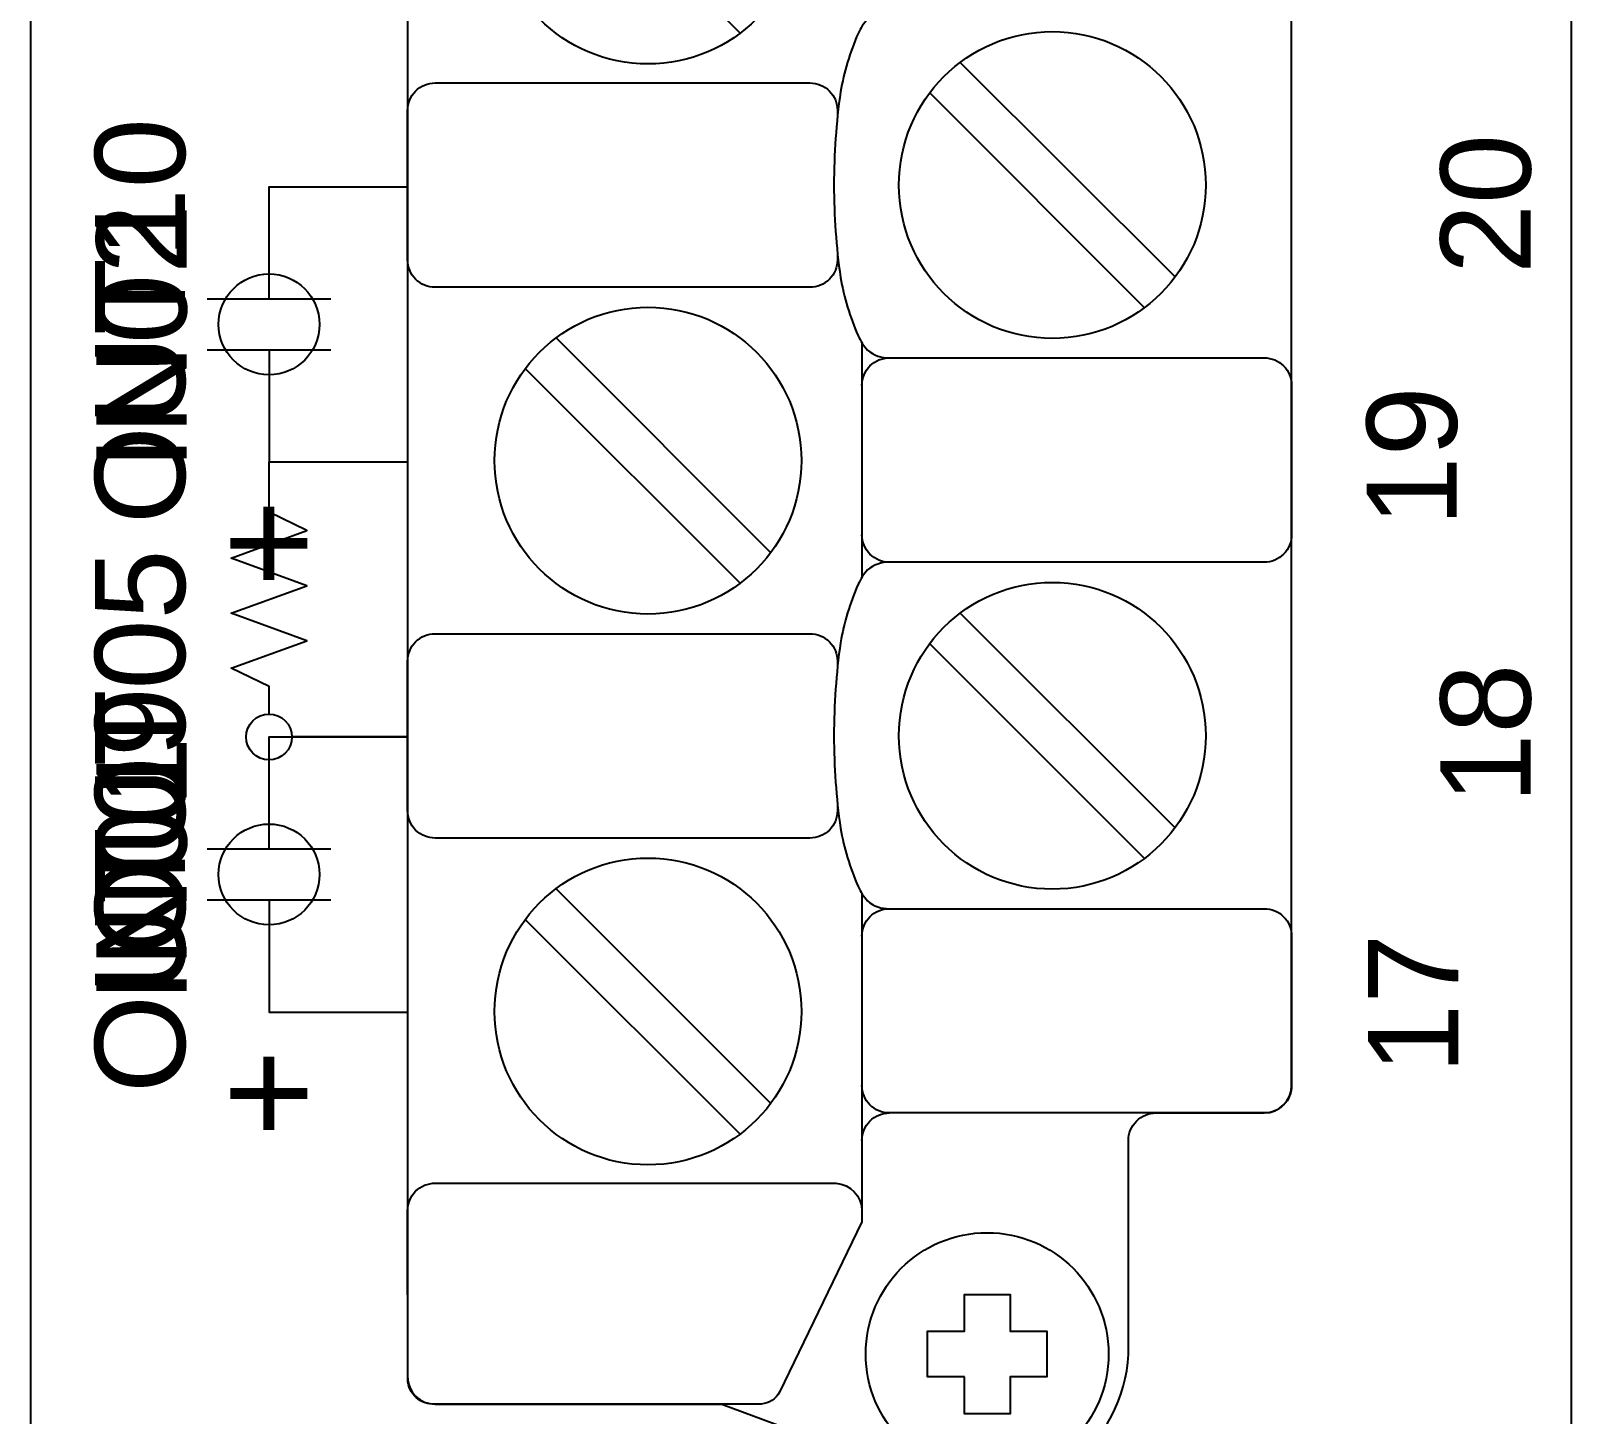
# Model space of a CAD drawing. Extents: x 1 to 47, y 1 to 35.
# Drawn here: x 31.581 to 33.261, y 8.927 to 10.436 of the extents above; entities that cross this region are included whole.
import ezdxf

# ---------------------------------------------------------------- set-up
doc = ezdxf.new("R2010")
doc.units = 0
doc.header["$MEASUREMENT"] = 0
for name, color, linetype in [('5_01__0__EMPTY', 7, 'CONTINUOUS'), ('5_02__1___8__INDEPENDENT_I', 7, 'CONTINUOUS'), ('5_03__2___8__OPTOISOLATED_', 7, 'CONTINUOUS'), ('5_04__4___24__OPTOISOLATED', 7, 'CONTINUOUS'), ('5_05__5___8__INDEPENDENT_I', 7, 'CONTINUOUS'), ('5_06__6___8__INDEPENDENT_I', 7, 'CONTINUOUS'), ('5_07__7___8__OPTOISOLATED_', 7, 'CONTINUOUS'), ('5_08__8___8__OPTOISOLATED_', 7, 'CONTINUOUS'), ('7_00______DWG_', 7, 'CONTINUOUS')]:
    doc.layers.add(name, color=color, linetype=linetype)
doc.styles.add('ARIAL', font='arial.ttf')

msp = doc.modelspace()

# ---------------------------------------------------------------- linework, layer by layer
at = {"layer": '5_01__0__EMPTY'}
msp.add_lwpolyline([(32.9261, 9.2556, 0.414213), (32.9561, 9.2856), (32.9562, 14.2674, 0.414214), (32.9262, 14.2974), (32.6131, 14.2974), (32.3684, 14.3883, 0.480048), (32.1702, 14.2433), (32.1702, 14.0091, -0.414214), (32.1402, 13.9791), (32.022, 13.9791, 0.414212), (31.992, 13.9491), (31.9919, 13.9491), (31.9919, 8.968, 0.414215), (32.0219, 8.938), (32.3348, 8.9381), (32.5796, 8.8472, 0.47859), (32.7781, 8.9922), (32.7781, 9.2256, -0.414214), (32.8081, 9.2556)], format="xyb", close=True, dxfattribs=at)
msp.add_lwpolyline([(32.9261, 9.2556, 0.414213), (32.9561, 9.2856), (32.9562, 14.2674, 0.414214), (32.9262, 14.2974), (32.6131, 14.2974), (32.3684, 14.3883, 0.480048), (32.1702, 14.2433), (32.1702, 14.0091, -0.414214), (32.1402, 13.9791), (32.022, 13.9791, 0.414212), (31.992, 13.9491), (31.9919, 13.9491), (31.9919, 8.968, 0.414215), (32.0219, 8.938), (32.3348, 8.9381), (32.5796, 8.8472, 0.47859), (32.7781, 8.9922), (32.7781, 9.2256, -0.414214), (32.8081, 9.2556)], format="xyb", close=True, dxfattribs=at)
msp.add_lwpolyline([(32.5992, 8.9676), (32.5589, 8.9676), (32.5589, 9.0176), (32.5992, 9.0176), (32.5992, 9.0577), (32.6491, 9.0577), (32.6491, 9.0176), (32.6891, 9.0176), (32.6891, 8.9676), (32.6491, 8.9676), (32.6491, 8.9275), (32.5992, 8.9275)], close=True, dxfattribs=at)
msp.add_lwpolyline([(32.5992, 8.9676), (32.5589, 8.9676), (32.5589, 9.0176), (32.5992, 9.0176), (32.5992, 9.0577), (32.6491, 9.0577), (32.6491, 9.0176), (32.6891, 9.0176), (32.6891, 8.9676), (32.6491, 8.9676), (32.6491, 8.9275), (32.5992, 8.9275)], close=True, dxfattribs=at)
msp.add_circle((32.624, 8.9926), 0.1324, dxfattribs=at)
msp.add_circle((32.624, 8.9926), 0.1324, dxfattribs=at)
at = {"layer": '5_02__1___8__INDEPENDENT_I'}
msp.add_lwpolyline([(32.9261, 9.2556, 0.414213), (32.9561, 9.2856), (32.9562, 14.2674, 0.414214), (32.9262, 14.2974), (32.6131, 14.2974), (32.3684, 14.3883, 0.480048), (32.1702, 14.2433), (32.1702, 14.0091, -0.414214), (32.1402, 13.9791), (32.022, 13.9791, 0.414212), (31.992, 13.9491), (31.9919, 13.9491), (31.9919, 8.968, 0.414215), (32.0219, 8.938), (32.3348, 8.9381), (32.5796, 8.8472, 0.47859), (32.7781, 8.9922), (32.7781, 9.2256, -0.414214), (32.8081, 9.2556)], format="xyb", close=True, dxfattribs=at)
for points in [[(32.1203, 10.6675), (32.3545, 10.4333)], [(32.5947, 10.4015), (32.8289, 10.1674)], [(32.5613, 10.3681), (32.7955, 10.1339)], [(31.8408, 10.1435), (31.8408, 10.2657), (31.9919, 10.2657)], [(31.7733, 10.1435), (31.9083, 10.1435)], [(32.1538, 10.1009), (32.3879, 9.8667)], [(31.7733, 10.0879), (31.9083, 10.0879)], [(31.8408, 10.0879), (31.8408, 9.9657), (31.9919, 9.9657)], [(32.4874, 10.0957), (32.4874, 9.8398)], [(32.1203, 10.0675), (32.3545, 9.8333)], [(32.5947, 9.8008), (32.8289, 9.5666)], [(32.5613, 9.7673), (32.7955, 9.5332)], [(31.8408, 9.5435), (31.8408, 9.6657), (31.9919, 9.6657)], [(31.7733, 9.5435), (31.9083, 9.5435)], [(32.1538, 9.5001), (32.3879, 9.2659)], [(31.7733, 9.4879), (31.9083, 9.4879)], [(31.8408, 9.4879), (31.8408, 9.3657), (31.9919, 9.3657)], [(32.1203, 9.4667), (32.3545, 9.2325)]]:
    msp.add_lwpolyline(points, dxfattribs=at)
for points in [[(32.5174, 10.4571, 0.191033), (32.4935, 10.4486, 0.081668), (32.4833, 10.433, 0.0591), (32.464, 10.3692, 0.034646), (32.4569, 10.2677, 0.03436), (32.464, 10.167, 0.0591), (32.4833, 10.1033, 0.081668), (32.4935, 10.0877, 0.191033), (32.5174, 10.0792)], [(32.4607, 10.1941), (32.4607, 10.1862, -0.414214), (32.4307, 10.1562), (32.0219, 10.1562, -0.414214), (31.9919, 10.1862), (31.9919, 10.349, -0.414214), (32.0219, 10.379), (32.4307, 10.379, -0.414214), (32.4607, 10.349), (32.4607, 10.3422)], [(32.4874, 10.0492, -0.414214), (32.5174, 10.0792), (32.9261, 10.0792, -0.414214), (32.9561, 10.0492), (32.9561, 9.8863, -0.414214), (32.9261, 9.8563), (32.5174, 9.8563, -0.414214), (32.4874, 9.8863)], [(32.5174, 9.8563, 0.191033), (32.4935, 9.8478, 0.081668), (32.4833, 9.8322, 0.0591), (32.464, 9.7685, 0.034646), (32.4569, 9.667, 0.03436), (32.464, 9.5663, 0.0591), (32.4833, 9.5026, 0.081668), (32.4935, 9.4869, 0.191033), (32.5174, 9.4784)], [(32.4607, 9.5933), (32.4607, 9.5854, -0.414214), (32.4307, 9.5554), (32.0219, 9.5554, -0.414214), (31.9919, 9.5854), (31.9919, 9.7483, -0.414214), (32.0219, 9.7783), (32.4307, 9.7783, -0.414214), (32.4607, 9.7483), (32.4607, 9.7415)], [(32.4874, 9.4949), (32.4874, 9.1368), (32.3976, 8.9509, -0.241986), (32.3777, 8.9381), (32.0219, 8.938, -0.422157), (31.9921, 8.9647), (31.9919, 9.149, -0.414214), (32.0219, 9.179), (32.4591, 9.179, -0.390527), (32.4874, 9.149)], [(32.4874, 9.4484, -0.414214), (32.5174, 9.4784), (32.9261, 9.4784, -0.414214), (32.9561, 9.4484), (32.9561, 9.2856, -0.414214), (32.9261, 9.2556), (32.5174, 9.2556, -0.414214), (32.4874, 9.2856)], [(32.4874, 9.2256, -0.414214), (32.5174, 9.2556)]]:
    msp.add_lwpolyline(points, format="xyb", dxfattribs=at)
msp.add_lwpolyline([(32.5992, 8.9676), (32.5589, 8.9676), (32.5589, 9.0176), (32.5992, 9.0176), (32.5992, 9.0577), (32.6491, 9.0577), (32.6491, 9.0176), (32.6891, 9.0176), (32.6891, 8.9676), (32.6491, 8.9676), (32.6491, 8.9275), (32.5992, 8.9275)], close=True, dxfattribs=at)
for centre, radius in [((32.2541, 10.5671), 0.1673), ((32.6951, 10.2677), 0.1673), ((32.2541, 9.9671), 0.1673), ((32.6951, 9.667), 0.1673), ((32.2541, 9.3663), 0.1673), ((32.624, 8.9926), 0.1324)]:
    msp.add_circle(centre, radius, dxfattribs=at)
at = {"layer": '5_03__2___8__OPTOISOLATED_'}
msp.add_lwpolyline([(32.9261, 9.2556, 0.414213), (32.9561, 9.2856), (32.9562, 14.2674, 0.414214), (32.9262, 14.2974), (32.6131, 14.2974), (32.3684, 14.3883, 0.480048), (32.1702, 14.2433), (32.1702, 14.0091, -0.414214), (32.1402, 13.9791), (32.022, 13.9791, 0.414212), (31.992, 13.9491), (31.9919, 13.9491), (31.9919, 8.968, 0.414215), (32.0219, 8.938), (32.3348, 8.9381), (32.5796, 8.8472, 0.47859), (32.7781, 8.9922), (32.7781, 9.2256, -0.414214), (32.8081, 9.2556)], format="xyb", close=True, dxfattribs=at)
for points in [[(32.1203, 10.6675), (32.3545, 10.4333)], [(32.5947, 10.4015), (32.8289, 10.1674)], [(32.5613, 10.3681), (32.7955, 10.1339)], [(31.8408, 10.1435), (31.8408, 10.2657), (31.9919, 10.2657)], [(31.7733, 10.1435), (31.9083, 10.1435)], [(32.1538, 10.1009), (32.3879, 9.8667)], [(31.7733, 10.0879), (31.9083, 10.0879)], [(31.8408, 10.0879), (31.8408, 9.9657), (31.9919, 9.9657)], [(32.4874, 10.0957), (32.4874, 9.8398)], [(32.1203, 10.0675), (32.3545, 9.8333)], [(32.5947, 9.8008), (32.8289, 9.5666)], [(32.5613, 9.7673), (32.7955, 9.5332)], [(31.8408, 9.5435), (31.8408, 9.6657), (31.9919, 9.6657)], [(31.7733, 9.5435), (31.9083, 9.5435)], [(32.1538, 9.5001), (32.3879, 9.2659)], [(31.7733, 9.4879), (31.9083, 9.4879)], [(31.8408, 9.4879), (31.8408, 9.3657), (31.9919, 9.3657)], [(32.1203, 9.4667), (32.3545, 9.2325)]]:
    msp.add_lwpolyline(points, dxfattribs=at)
for points in [[(32.5174, 10.4571, 0.191033), (32.4935, 10.4486, 0.081668), (32.4833, 10.433, 0.0591), (32.464, 10.3692, 0.034646), (32.4569, 10.2677, 0.03436), (32.464, 10.167, 0.0591), (32.4833, 10.1033, 0.081668), (32.4935, 10.0877, 0.191033), (32.5174, 10.0792)], [(32.4607, 10.1941), (32.4607, 10.1862, -0.414214), (32.4307, 10.1562), (32.0219, 10.1562, -0.414214), (31.9919, 10.1862), (31.9919, 10.349, -0.414214), (32.0219, 10.379), (32.4307, 10.379, -0.414214), (32.4607, 10.349), (32.4607, 10.3422)], [(32.4874, 10.0492, -0.414214), (32.5174, 10.0792), (32.9261, 10.0792, -0.414214), (32.9561, 10.0492), (32.9561, 9.8863, -0.414214), (32.9261, 9.8563), (32.5174, 9.8563, -0.414214), (32.4874, 9.8863)], [(32.5174, 9.8563, 0.191033), (32.4935, 9.8478, 0.081668), (32.4833, 9.8322, 0.0591), (32.464, 9.7685, 0.034646), (32.4569, 9.667, 0.03436), (32.464, 9.5663, 0.0591), (32.4833, 9.5026, 0.081668), (32.4935, 9.4869, 0.191033), (32.5174, 9.4784)], [(32.4607, 9.5933), (32.4607, 9.5854, -0.414214), (32.4307, 9.5554), (32.0219, 9.5554, -0.414214), (31.9919, 9.5854), (31.9919, 9.7483, -0.414214), (32.0219, 9.7783), (32.4307, 9.7783, -0.414214), (32.4607, 9.7483), (32.4607, 9.7415)], [(32.4874, 9.4949), (32.4874, 9.1368), (32.3976, 8.9509, -0.241986), (32.3777, 8.9381), (32.0219, 8.938, -0.422157), (31.9921, 8.9647), (31.9919, 9.149, -0.414214), (32.0219, 9.179), (32.4591, 9.179, -0.390527), (32.4874, 9.149)], [(32.4874, 9.4484, -0.414214), (32.5174, 9.4784), (32.9261, 9.4784, -0.414214), (32.9561, 9.4484), (32.9561, 9.2856, -0.414214), (32.9261, 9.2556), (32.5174, 9.2556, -0.414214), (32.4874, 9.2856)], [(32.4874, 9.2256, -0.414214), (32.5174, 9.2556)]]:
    msp.add_lwpolyline(points, format="xyb", dxfattribs=at)
msp.add_lwpolyline([(32.5992, 8.9676), (32.5589, 8.9676), (32.5589, 9.0176), (32.5992, 9.0176), (32.5992, 9.0577), (32.6491, 9.0577), (32.6491, 9.0176), (32.6891, 9.0176), (32.6891, 8.9676), (32.6491, 8.9676), (32.6491, 8.9275), (32.5992, 8.9275)], close=True, dxfattribs=at)
for centre, radius in [((32.2541, 10.5671), 0.1673), ((32.6951, 10.2677), 0.1673), ((32.2541, 9.9671), 0.1673), ((32.6951, 9.667), 0.1673), ((32.2541, 9.3663), 0.1673), ((32.624, 8.9926), 0.1324)]:
    msp.add_circle(centre, radius, dxfattribs=at)
at = {"layer": '5_04__4___24__OPTOISOLATED'}
msp.add_lwpolyline([(32.9261, 9.2556, 0.414213), (32.9561, 9.2856), (32.9562, 14.2674, 0.414214), (32.9262, 14.2974), (32.6131, 14.2974), (32.3684, 14.3883, 0.480048), (32.1702, 14.2433), (32.1702, 14.0091, -0.414214), (32.1402, 13.9791), (32.022, 13.9791, 0.414212), (31.992, 13.9491), (31.9919, 13.9491), (31.9919, 8.968, 0.414215), (32.0219, 8.938), (32.3348, 8.9381), (32.5796, 8.8472, 0.47859), (32.7781, 8.9922), (32.7781, 9.2256, -0.414214), (32.8081, 9.2556)], format="xyb", close=True, dxfattribs=at)
for points in [[(32.1203, 10.6675), (32.3545, 10.4333)], [(32.5947, 10.4015), (32.8289, 10.1674)], [(32.5613, 10.3681), (32.7955, 10.1339)], [(31.8408, 10.1707), (31.8408, 10.2657), (31.9919, 10.2657)], [(32.1538, 10.1009), (32.3879, 9.8667)], [(32.4874, 10.0957), (32.4874, 9.8398)], [(32.1203, 10.0675), (32.3545, 9.8333)], [(31.8408, 10.0607), (31.8408, 9.9657), (31.9919, 9.9657)], [(32.5947, 9.8008), (32.8289, 9.5666)], [(32.5613, 9.7673), (32.7955, 9.5332)], [(31.8408, 9.5707), (31.8408, 9.6657), (31.9919, 9.6657)], [(32.1538, 9.5001), (32.3879, 9.2659)], [(31.8408, 9.4607), (31.8408, 9.3657), (31.9919, 9.3657)], [(32.1203, 9.4667), (32.3545, 9.2325)]]:
    msp.add_lwpolyline(points, dxfattribs=at)
for points in [[(32.5174, 10.4571, 0.191033), (32.4935, 10.4486, 0.081668), (32.4833, 10.433, 0.0591), (32.464, 10.3692, 0.034646), (32.4569, 10.2677, 0.03436), (32.464, 10.167, 0.0591), (32.4833, 10.1033, 0.081668), (32.4935, 10.0877, 0.191033), (32.5174, 10.0792)], [(32.4607, 10.1941), (32.4607, 10.1862, -0.414214), (32.4307, 10.1562), (32.0219, 10.1562, -0.414214), (31.9919, 10.1862), (31.9919, 10.349, -0.414214), (32.0219, 10.379), (32.4307, 10.379, -0.414214), (32.4607, 10.349), (32.4607, 10.3422)], [(32.4874, 10.0492, -0.414214), (32.5174, 10.0792), (32.9261, 10.0792, -0.414214), (32.9561, 10.0492), (32.9561, 9.8863, -0.414214), (32.9261, 9.8563), (32.5174, 9.8563, -0.414214), (32.4874, 9.8863)], [(32.5174, 9.8563, 0.191033), (32.4935, 9.8478, 0.081668), (32.4833, 9.8322, 0.0591), (32.464, 9.7685, 0.034646), (32.4569, 9.667, 0.03436), (32.464, 9.5663, 0.0591), (32.4833, 9.5026, 0.081668), (32.4935, 9.4869, 0.191033), (32.5174, 9.4784)], [(32.4607, 9.5933), (32.4607, 9.5854, -0.414214), (32.4307, 9.5554), (32.0219, 9.5554, -0.414214), (31.9919, 9.5854), (31.9919, 9.7483, -0.414214), (32.0219, 9.7783), (32.4307, 9.7783, -0.414214), (32.4607, 9.7483), (32.4607, 9.7415)], [(32.4874, 9.4949), (32.4874, 9.1368), (32.3976, 8.9509, -0.241986), (32.3777, 8.9381), (32.0219, 8.938, -0.422157), (31.9921, 8.9647), (31.9919, 9.149, -0.414214), (32.0219, 9.179), (32.4591, 9.179, -0.390527), (32.4874, 9.149)], [(32.4874, 9.4484, -0.414214), (32.5174, 9.4784), (32.9261, 9.4784, -0.414214), (32.9561, 9.4484), (32.9561, 9.2856, -0.414214), (32.9261, 9.2556), (32.5174, 9.2556, -0.414214), (32.4874, 9.2856)], [(32.4874, 9.2256, -0.414214), (32.5174, 9.2556)]]:
    msp.add_lwpolyline(points, format="xyb", dxfattribs=at)
msp.add_lwpolyline([(32.5992, 8.9676), (32.5589, 8.9676), (32.5589, 9.0176), (32.5992, 9.0176), (32.5992, 9.0577), (32.6491, 9.0577), (32.6491, 9.0176), (32.6891, 9.0176), (32.6891, 8.9676), (32.6491, 8.9676), (32.6491, 8.9275), (32.5992, 8.9275)], close=True, dxfattribs=at)
for centre, radius in [((32.2541, 10.5671), 0.1673), ((32.6951, 10.2677), 0.1673), ((31.8408, 10.1157), 0.055), ((32.2541, 9.9671), 0.1673), ((32.6951, 9.667), 0.1673), ((31.8408, 9.5157), 0.055), ((32.2541, 9.3663), 0.1673), ((32.624, 8.9926), 0.1324)]:
    msp.add_circle(centre, radius, dxfattribs=at)
at = {"layer": '5_05__5___8__INDEPENDENT_I'}
msp.add_lwpolyline([(32.9261, 9.2556, 0.414213), (32.9561, 9.2856), (32.9562, 14.2674, 0.414214), (32.9262, 14.2974), (32.6131, 14.2974), (32.3684, 14.3883, 0.480048), (32.1702, 14.2433), (32.1702, 14.0091, -0.414214), (32.1402, 13.9791), (32.022, 13.9791, 0.414212), (31.992, 13.9491), (31.9919, 13.9491), (31.9919, 8.968, 0.414215), (32.0219, 8.938), (32.3348, 8.9381), (32.5796, 8.8472, 0.47859), (32.7781, 8.9922), (32.7781, 9.2256, -0.414214), (32.8081, 9.2556)], format="xyb", close=True, dxfattribs=at)
for points in [[(32.1203, 10.6675), (32.3545, 10.4333)], [(32.5947, 10.4015), (32.8289, 10.1674)], [(32.5613, 10.3681), (32.7955, 10.1339)], [(32.1538, 10.1009), (32.3879, 9.8667)], [(32.4874, 10.0957), (32.4874, 9.8398)], [(32.1203, 10.0675), (32.3545, 9.8333)], [(31.8408, 9.6907), (31.8408, 9.7207), (31.7996, 9.7407), (31.8821, 9.7707), (31.7996, 9.8007), (31.8821, 9.8307), (31.7996, 9.8607), (31.8821, 9.8908), (31.8408, 9.9108), (31.8408, 9.9657), (31.9919, 9.9657)], [(32.5947, 9.8008), (32.8289, 9.5666)], [(32.5613, 9.7673), (32.7955, 9.5332)], [(31.9919, 9.6657), (31.8658, 9.6657)], [(31.8408, 9.5435), (31.8408, 9.6407)], [(31.7808, 9.5435), (31.9008, 9.5435)], [(32.1538, 9.5001), (32.3879, 9.2659)], [(31.7808, 9.4879), (31.9008, 9.4879)], [(31.8408, 9.4879), (31.8408, 9.3657), (31.9919, 9.3657)], [(32.1203, 9.4667), (32.3545, 9.2325)]]:
    msp.add_lwpolyline(points, dxfattribs=at)
for points in [[(32.5174, 10.4571, 0.191033), (32.4935, 10.4486, 0.081668), (32.4833, 10.433, 0.0591), (32.464, 10.3692, 0.034646), (32.4569, 10.2677, 0.03436), (32.464, 10.167, 0.0591), (32.4833, 10.1033, 0.081668), (32.4935, 10.0877, 0.191033), (32.5174, 10.0792)], [(32.4607, 10.1941), (32.4607, 10.1862, -0.414214), (32.4307, 10.1562), (32.0219, 10.1562, -0.414214), (31.9919, 10.1862), (31.9919, 10.349, -0.414214), (32.0219, 10.379), (32.4307, 10.379, -0.414214), (32.4607, 10.349), (32.4607, 10.3422)], [(32.4874, 10.0492, -0.414214), (32.5174, 10.0792), (32.9261, 10.0792, -0.414214), (32.9561, 10.0492), (32.9561, 9.8863, -0.414214), (32.9261, 9.8563), (32.5174, 9.8563, -0.414214), (32.4874, 9.8863)], [(32.5174, 9.8563, 0.191033), (32.4935, 9.8478, 0.081668), (32.4833, 9.8322, 0.0591), (32.464, 9.7685, 0.034646), (32.4569, 9.667, 0.03436), (32.464, 9.5663, 0.0591), (32.4833, 9.5026, 0.081668), (32.4935, 9.4869, 0.191033), (32.5174, 9.4784)], [(32.4607, 9.5933), (32.4607, 9.5854, -0.414214), (32.4307, 9.5554), (32.0219, 9.5554, -0.414214), (31.9919, 9.5854), (31.9919, 9.7483, -0.414214), (32.0219, 9.7783), (32.4307, 9.7783, -0.414214), (32.4607, 9.7483), (32.4607, 9.7415)], [(32.4874, 9.4949), (32.4874, 9.1368), (32.3976, 8.9509, -0.241986), (32.3777, 8.9381), (32.0219, 8.938, -0.422157), (31.9921, 8.9647), (31.9919, 9.149, -0.414214), (32.0219, 9.179), (32.4591, 9.179, -0.390527), (32.4874, 9.149)], [(32.4874, 9.4484, -0.414214), (32.5174, 9.4784), (32.9261, 9.4784, -0.414214), (32.9561, 9.4484), (32.9561, 9.2856, -0.414214), (32.9261, 9.2556), (32.5174, 9.2556, -0.414214), (32.4874, 9.2856)], [(32.4874, 9.2256, -0.414214), (32.5174, 9.2556)]]:
    msp.add_lwpolyline(points, format="xyb", dxfattribs=at)
msp.add_lwpolyline([(32.5992, 8.9676), (32.5589, 8.9676), (32.5589, 9.0176), (32.5992, 9.0176), (32.5992, 9.0577), (32.6491, 9.0577), (32.6491, 9.0176), (32.6891, 9.0176), (32.6891, 8.9676), (32.6491, 8.9676), (32.6491, 8.9275), (32.5992, 8.9275)], close=True, dxfattribs=at)
for centre, radius in [((32.2541, 10.5671), 0.1673), ((32.6951, 10.2677), 0.1673), ((32.2541, 9.9671), 0.1673), ((32.6951, 9.667), 0.1673), ((31.8408, 9.6657), 0.025), ((32.2541, 9.3663), 0.1673), ((32.624, 8.9926), 0.1324)]:
    msp.add_circle(centre, radius, dxfattribs=at)
at = {"layer": '5_06__6___8__INDEPENDENT_I'}
msp.add_lwpolyline([(32.9261, 9.2556, 0.414213), (32.9561, 9.2856), (32.9562, 14.2674, 0.414214), (32.9262, 14.2974), (32.6131, 14.2974), (32.3684, 14.3883, 0.480048), (32.1702, 14.2433), (32.1702, 14.0091, -0.414214), (32.1402, 13.9791), (32.022, 13.9791, 0.414212), (31.992, 13.9491), (31.9919, 13.9491), (31.9919, 8.968, 0.414215), (32.0219, 8.938), (32.3348, 8.9381), (32.5796, 8.8472, 0.47859), (32.7781, 8.9922), (32.7781, 9.2256, -0.414214), (32.8081, 9.2556)], format="xyb", close=True, dxfattribs=at)
for points in [[(32.1203, 10.6675), (32.3545, 10.4333)], [(32.5947, 10.4015), (32.8289, 10.1674)], [(32.5613, 10.3681), (32.7955, 10.1339)], [(31.8408, 10.1435), (31.8408, 10.2657), (31.9919, 10.2657)], [(31.7733, 10.1435), (31.9083, 10.1435)], [(32.1538, 10.1009), (32.3879, 9.8667)], [(31.7733, 10.0879), (31.9083, 10.0879)], [(31.8408, 10.0879), (31.8408, 9.9657), (31.9919, 9.9657)], [(32.4874, 10.0957), (32.4874, 9.8398)], [(32.1203, 10.0675), (32.3545, 9.8333)], [(32.5947, 9.8008), (32.8289, 9.5666)], [(32.5613, 9.7673), (32.7955, 9.5332)], [(31.8408, 9.5435), (31.8408, 9.6657), (31.9919, 9.6657)], [(31.7733, 9.5435), (31.9083, 9.5435)], [(32.1538, 9.5001), (32.3879, 9.2659)], [(31.7733, 9.4879), (31.9083, 9.4879)], [(31.8408, 9.4879), (31.8408, 9.3657), (31.9919, 9.3657)], [(32.1203, 9.4667), (32.3545, 9.2325)]]:
    msp.add_lwpolyline(points, dxfattribs=at)
for points in [[(32.5174, 10.4571, 0.191033), (32.4935, 10.4486, 0.081668), (32.4833, 10.433, 0.0591), (32.464, 10.3692, 0.034646), (32.4569, 10.2677, 0.03436), (32.464, 10.167, 0.0591), (32.4833, 10.1033, 0.081668), (32.4935, 10.0877, 0.191033), (32.5174, 10.0792)], [(32.4607, 10.1941), (32.4607, 10.1862, -0.414214), (32.4307, 10.1562), (32.0219, 10.1562, -0.414214), (31.9919, 10.1862), (31.9919, 10.349, -0.414214), (32.0219, 10.379), (32.4307, 10.379, -0.414214), (32.4607, 10.349), (32.4607, 10.3422)], [(32.4874, 10.0492, -0.414214), (32.5174, 10.0792), (32.9261, 10.0792, -0.414214), (32.9561, 10.0492), (32.9561, 9.8863, -0.414214), (32.9261, 9.8563), (32.5174, 9.8563, -0.414214), (32.4874, 9.8863)], [(32.5174, 9.8563, 0.191033), (32.4935, 9.8478, 0.081668), (32.4833, 9.8322, 0.0591), (32.464, 9.7685, 0.034646), (32.4569, 9.667, 0.03436), (32.464, 9.5663, 0.0591), (32.4833, 9.5026, 0.081668), (32.4935, 9.4869, 0.191033), (32.5174, 9.4784)], [(32.4607, 9.5933), (32.4607, 9.5854, -0.414214), (32.4307, 9.5554), (32.0219, 9.5554, -0.414214), (31.9919, 9.5854), (31.9919, 9.7483, -0.414214), (32.0219, 9.7783), (32.4307, 9.7783, -0.414214), (32.4607, 9.7483), (32.4607, 9.7415)], [(32.4874, 9.4949), (32.4874, 9.1368), (32.3976, 8.9509, -0.241986), (32.3777, 8.9381), (32.0219, 8.938, -0.422157), (31.9921, 8.9647), (31.9919, 9.149, -0.414214), (32.0219, 9.179), (32.4591, 9.179, -0.390527), (32.4874, 9.149)], [(32.4874, 9.4484, -0.414214), (32.5174, 9.4784), (32.9261, 9.4784, -0.414214), (32.9561, 9.4484), (32.9561, 9.2856, -0.414214), (32.9261, 9.2556), (32.5174, 9.2556, -0.414214), (32.4874, 9.2856)], [(32.4874, 9.2256, -0.414214), (32.5174, 9.2556)]]:
    msp.add_lwpolyline(points, format="xyb", dxfattribs=at)
msp.add_lwpolyline([(32.5992, 8.9676), (32.5589, 8.9676), (32.5589, 9.0176), (32.5992, 9.0176), (32.5992, 9.0577), (32.6491, 9.0577), (32.6491, 9.0176), (32.6891, 9.0176), (32.6891, 8.9676), (32.6491, 8.9676), (32.6491, 8.9275), (32.5992, 8.9275)], close=True, dxfattribs=at)
for centre, radius in [((32.2541, 10.5671), 0.1673), ((32.6951, 10.2677), 0.1673), ((32.2541, 9.9671), 0.1673), ((32.6951, 9.667), 0.1673), ((32.2541, 9.3663), 0.1673), ((32.624, 8.9926), 0.1324)]:
    msp.add_circle(centre, radius, dxfattribs=at)
at = {"layer": '5_07__7___8__OPTOISOLATED_'}
msp.add_lwpolyline([(32.9261, 9.2556, 0.414213), (32.9561, 9.2856), (32.9562, 14.2674, 0.414214), (32.9262, 14.2974), (32.6131, 14.2974), (32.3684, 14.3883, 0.480048), (32.1702, 14.2433), (32.1702, 14.0091, -0.414214), (32.1402, 13.9791), (32.022, 13.9791, 0.414212), (31.992, 13.9491), (31.9919, 13.9491), (31.9919, 8.968, 0.414215), (32.0219, 8.938), (32.3348, 8.9381), (32.5796, 8.8472, 0.47859), (32.7781, 8.9922), (32.7781, 9.2256, -0.414214), (32.8081, 9.2556)], format="xyb", close=True, dxfattribs=at)
for points in [[(32.1203, 10.6675), (32.3545, 10.4333)], [(32.5947, 10.4015), (32.8289, 10.1674)], [(32.5613, 10.3681), (32.7955, 10.1339)], [(31.8408, 10.1435), (31.8408, 10.2657), (31.9919, 10.2657)], [(31.7733, 10.1435), (31.9083, 10.1435)], [(32.1538, 10.1009), (32.3879, 9.8667)], [(31.7733, 10.0879), (31.9083, 10.0879)], [(31.8408, 10.0879), (31.8408, 9.9657), (31.9919, 9.9657)], [(32.4874, 10.0957), (32.4874, 9.8398)], [(32.1203, 10.0675), (32.3545, 9.8333)], [(32.5947, 9.8008), (32.8289, 9.5666)], [(32.5613, 9.7673), (32.7955, 9.5332)], [(31.8408, 9.5435), (31.8408, 9.6657), (31.9919, 9.6657)], [(31.7733, 9.5435), (31.9083, 9.5435)], [(32.1538, 9.5001), (32.3879, 9.2659)], [(31.7733, 9.4879), (31.9083, 9.4879)], [(31.8408, 9.4879), (31.8408, 9.3657), (31.9919, 9.3657)], [(32.1203, 9.4667), (32.3545, 9.2325)]]:
    msp.add_lwpolyline(points, dxfattribs=at)
for points in [[(32.5174, 10.4571, 0.191033), (32.4935, 10.4486, 0.081668), (32.4833, 10.433, 0.0591), (32.464, 10.3692, 0.034646), (32.4569, 10.2677, 0.03436), (32.464, 10.167, 0.0591), (32.4833, 10.1033, 0.081668), (32.4935, 10.0877, 0.191033), (32.5174, 10.0792)], [(32.4607, 10.1941), (32.4607, 10.1862, -0.414214), (32.4307, 10.1562), (32.0219, 10.1562, -0.414214), (31.9919, 10.1862), (31.9919, 10.349, -0.414214), (32.0219, 10.379), (32.4307, 10.379, -0.414214), (32.4607, 10.349), (32.4607, 10.3422)], [(32.4874, 10.0492, -0.414214), (32.5174, 10.0792), (32.9261, 10.0792, -0.414214), (32.9561, 10.0492), (32.9561, 9.8863, -0.414214), (32.9261, 9.8563), (32.5174, 9.8563, -0.414214), (32.4874, 9.8863)], [(32.5174, 9.8563, 0.191033), (32.4935, 9.8478, 0.081668), (32.4833, 9.8322, 0.0591), (32.464, 9.7685, 0.034646), (32.4569, 9.667, 0.03436), (32.464, 9.5663, 0.0591), (32.4833, 9.5026, 0.081668), (32.4935, 9.4869, 0.191033), (32.5174, 9.4784)], [(32.4607, 9.5933), (32.4607, 9.5854, -0.414214), (32.4307, 9.5554), (32.0219, 9.5554, -0.414214), (31.9919, 9.5854), (31.9919, 9.7483, -0.414214), (32.0219, 9.7783), (32.4307, 9.7783, -0.414214), (32.4607, 9.7483), (32.4607, 9.7415)], [(32.4874, 9.4949), (32.4874, 9.1368), (32.3976, 8.9509, -0.241986), (32.3777, 8.9381), (32.0219, 8.938, -0.422157), (31.9921, 8.9647), (31.9919, 9.149, -0.414214), (32.0219, 9.179), (32.4591, 9.179, -0.390527), (32.4874, 9.149)], [(32.4874, 9.4484, -0.414214), (32.5174, 9.4784), (32.9261, 9.4784, -0.414214), (32.9561, 9.4484), (32.9561, 9.2856, -0.414214), (32.9261, 9.2556), (32.5174, 9.2556, -0.414214), (32.4874, 9.2856)], [(32.4874, 9.2256, -0.414214), (32.5174, 9.2556)]]:
    msp.add_lwpolyline(points, format="xyb", dxfattribs=at)
msp.add_lwpolyline([(32.5992, 8.9676), (32.5589, 8.9676), (32.5589, 9.0176), (32.5992, 9.0176), (32.5992, 9.0577), (32.6491, 9.0577), (32.6491, 9.0176), (32.6891, 9.0176), (32.6891, 8.9676), (32.6491, 8.9676), (32.6491, 8.9275), (32.5992, 8.9275)], close=True, dxfattribs=at)
for centre, radius in [((32.2541, 10.5671), 0.1673), ((32.6951, 10.2677), 0.1673), ((32.2541, 9.9671), 0.1673), ((32.6951, 9.667), 0.1673), ((32.2541, 9.3663), 0.1673), ((32.624, 8.9926), 0.1324)]:
    msp.add_circle(centre, radius, dxfattribs=at)
at = {"layer": '5_08__8___8__OPTOISOLATED_'}
msp.add_lwpolyline([(32.9261, 9.2556, 0.414213), (32.9561, 9.2856), (32.9562, 14.2674, 0.414214), (32.9262, 14.2974), (32.6131, 14.2974), (32.3684, 14.3883, 0.480048), (32.1702, 14.2433), (32.1702, 14.0091, -0.414214), (32.1402, 13.9791), (32.022, 13.9791, 0.414212), (31.992, 13.9491), (31.9919, 13.9491), (31.9919, 8.968, 0.414215), (32.0219, 8.938), (32.3348, 8.9381), (32.5796, 8.8472, 0.47859), (32.7781, 8.9922), (32.7781, 9.2256, -0.414214), (32.8081, 9.2556)], format="xyb", close=True, dxfattribs=at)
for points in [[(32.1203, 10.6675), (32.3545, 10.4333)], [(32.5947, 10.4015), (32.8289, 10.1674)], [(32.5613, 10.3681), (32.7955, 10.1339)], [(32.1538, 10.1009), (32.3879, 9.8667)], [(32.4874, 10.0957), (32.4874, 9.8398)], [(32.1203, 10.0675), (32.3545, 9.8333)], [(31.8408, 9.6907), (31.8408, 9.7207), (31.7996, 9.7407), (31.8821, 9.7707), (31.7996, 9.8007), (31.8821, 9.8307), (31.7996, 9.8607), (31.8821, 9.8908), (31.8408, 9.9108), (31.8408, 9.9657), (31.9919, 9.9657)], [(32.5947, 9.8008), (32.8289, 9.5666)], [(32.5613, 9.7673), (32.7955, 9.5332)], [(31.9919, 9.6657), (31.8658, 9.6657)], [(31.8408, 9.5435), (31.8408, 9.6407)], [(31.7808, 9.5435), (31.9008, 9.5435)], [(32.1538, 9.5001), (32.3879, 9.2659)], [(31.7808, 9.4879), (31.9008, 9.4879)], [(31.8408, 9.4879), (31.8408, 9.3657), (31.9919, 9.3657)], [(32.1203, 9.4667), (32.3545, 9.2325)]]:
    msp.add_lwpolyline(points, dxfattribs=at)
for points in [[(32.5174, 10.4571, 0.191033), (32.4935, 10.4486, 0.081668), (32.4833, 10.433, 0.0591), (32.464, 10.3692, 0.034646), (32.4569, 10.2677, 0.03436), (32.464, 10.167, 0.0591), (32.4833, 10.1033, 0.081668), (32.4935, 10.0877, 0.191033), (32.5174, 10.0792)], [(32.4607, 10.1941), (32.4607, 10.1862, -0.414214), (32.4307, 10.1562), (32.0219, 10.1562, -0.414214), (31.9919, 10.1862), (31.9919, 10.349, -0.414214), (32.0219, 10.379), (32.4307, 10.379, -0.414214), (32.4607, 10.349), (32.4607, 10.3422)], [(32.4874, 10.0492, -0.414214), (32.5174, 10.0792), (32.9261, 10.0792, -0.414214), (32.9561, 10.0492), (32.9561, 9.8863, -0.414214), (32.9261, 9.8563), (32.5174, 9.8563, -0.414214), (32.4874, 9.8863)], [(32.5174, 9.8563, 0.191033), (32.4935, 9.8478, 0.081668), (32.4833, 9.8322, 0.0591), (32.464, 9.7685, 0.034646), (32.4569, 9.667, 0.03436), (32.464, 9.5663, 0.0591), (32.4833, 9.5026, 0.081668), (32.4935, 9.4869, 0.191033), (32.5174, 9.4784)], [(32.4607, 9.5933), (32.4607, 9.5854, -0.414214), (32.4307, 9.5554), (32.0219, 9.5554, -0.414214), (31.9919, 9.5854), (31.9919, 9.7483, -0.414214), (32.0219, 9.7783), (32.4307, 9.7783, -0.414214), (32.4607, 9.7483), (32.4607, 9.7415)], [(32.4874, 9.4949), (32.4874, 9.1368), (32.3976, 8.9509, -0.241986), (32.3777, 8.9381), (32.0219, 8.938, -0.422157), (31.9921, 8.9647), (31.9919, 9.149, -0.414214), (32.0219, 9.179), (32.4591, 9.179, -0.390527), (32.4874, 9.149)], [(32.4874, 9.4484, -0.414214), (32.5174, 9.4784), (32.9261, 9.4784, -0.414214), (32.9561, 9.4484), (32.9561, 9.2856, -0.414214), (32.9261, 9.2556), (32.5174, 9.2556, -0.414214), (32.4874, 9.2856)], [(32.4874, 9.2256, -0.414214), (32.5174, 9.2556)]]:
    msp.add_lwpolyline(points, format="xyb", dxfattribs=at)
msp.add_lwpolyline([(32.5992, 8.9676), (32.5589, 8.9676), (32.5589, 9.0176), (32.5992, 9.0176), (32.5992, 9.0577), (32.6491, 9.0577), (32.6491, 9.0176), (32.6891, 9.0176), (32.6891, 8.9676), (32.6491, 8.9676), (32.6491, 8.9275), (32.5992, 8.9275)], close=True, dxfattribs=at)
for centre, radius in [((32.2541, 10.5671), 0.1673), ((32.6951, 10.2677), 0.1673), ((32.2541, 9.9671), 0.1673), ((32.6951, 9.667), 0.1673), ((31.8408, 9.6657), 0.025), ((32.2541, 9.3663), 0.1673), ((32.624, 8.9926), 0.1324)]:
    msp.add_circle(centre, radius, dxfattribs=at)
at = {"layer": '7_00______DWG_'}
msp.add_lwpolyline([(31.581, 3.2868), (31.581, 19.9471, -0.468367), (31.641, 19.9971), (33.211, 19.9971, -0.414132), (33.261, 19.9471), (33.261, 3.2868, -0.414214), (33.211, 3.2368), (31.631, 3.2368, -0.414287)], format="xyb", close=True, dxfattribs=at)

# ---------------------------------------------------------------- texts
at = {"layer": '5_02__1___8__INDEPENDENT_I', "style": 'ARIAL'}
for s, p in [('OUT10', (31.7492, 9.8979)), ('OUT09', (31.7492, 9.2774))]:
    msp.add_text(s, height=0.09833, rotation=90, dxfattribs=at).set_placement(p)
at = {"layer": '5_03__2___8__OPTOISOLATED_', "style": 'ARIAL'}
for s, p in [('OUT10', (31.7492, 9.8979)), ('OUT09', (31.7492, 9.2774))]:
    msp.add_text(s, height=0.09833, rotation=90, dxfattribs=at).set_placement(p)
at = {"layer": '5_04__4___24__OPTOISOLATED', "style": 'ARIAL'}
for s, p in [('IN02', (31.7508, 9.9569)), ('IN01', (31.7508, 9.3758))]:
    msp.add_text(s, height=0.09833, rotation=90, dxfattribs=at).set_placement(p)
at = {"layer": '5_05__5___8__INDEPENDENT_I', "style": 'ARIAL'}
msp.add_text('OUT05', height=0.09833, rotation=90, dxfattribs=at).set_placement((31.7492, 9.4275))
at = {"layer": '5_06__6___8__INDEPENDENT_I', "style": 'ARIAL'}
for s, height, p in [('OUT10', 0.09833, (31.7492, 9.8979)), ('+', 0.118, (31.8976, 9.8288)), ('OUT09', 0.09833, (31.7492, 9.2774)), ('+', 0.118, (31.8976, 9.2288))]:
    msp.add_text(s, height=height, rotation=90, dxfattribs=at).set_placement(p)
at = {"layer": '5_07__7___8__OPTOISOLATED_', "style": 'ARIAL'}
for s, height, p in [('OUT10', 0.09833, (31.7492, 9.8979)), ('+', 0.118, (31.8976, 9.8288)), ('OUT09', 0.09833, (31.7492, 9.2774)), ('+', 0.118, (31.8976, 9.2288))]:
    msp.add_text(s, height=height, rotation=90, dxfattribs=at).set_placement(p)
at = {"layer": '5_08__8___8__OPTOISOLATED_', "style": 'ARIAL'}
msp.add_text('OUT05', height=0.09833, rotation=90, dxfattribs=at).set_placement((31.7492, 9.4275))
at = {"layer": '7_00______DWG_', "style": 'ARIAL'}
for s, p in [('20', (33.2167, 10.1706)), ('19', (33.1362, 9.8953)), ('18', (33.2167, 9.5929)), ('17', (33.1378, 9.2982))]:
    msp.add_text(s, height=0.09833, rotation=90, dxfattribs=at).set_placement(p)

doc.saveas('drawing.dxf')
